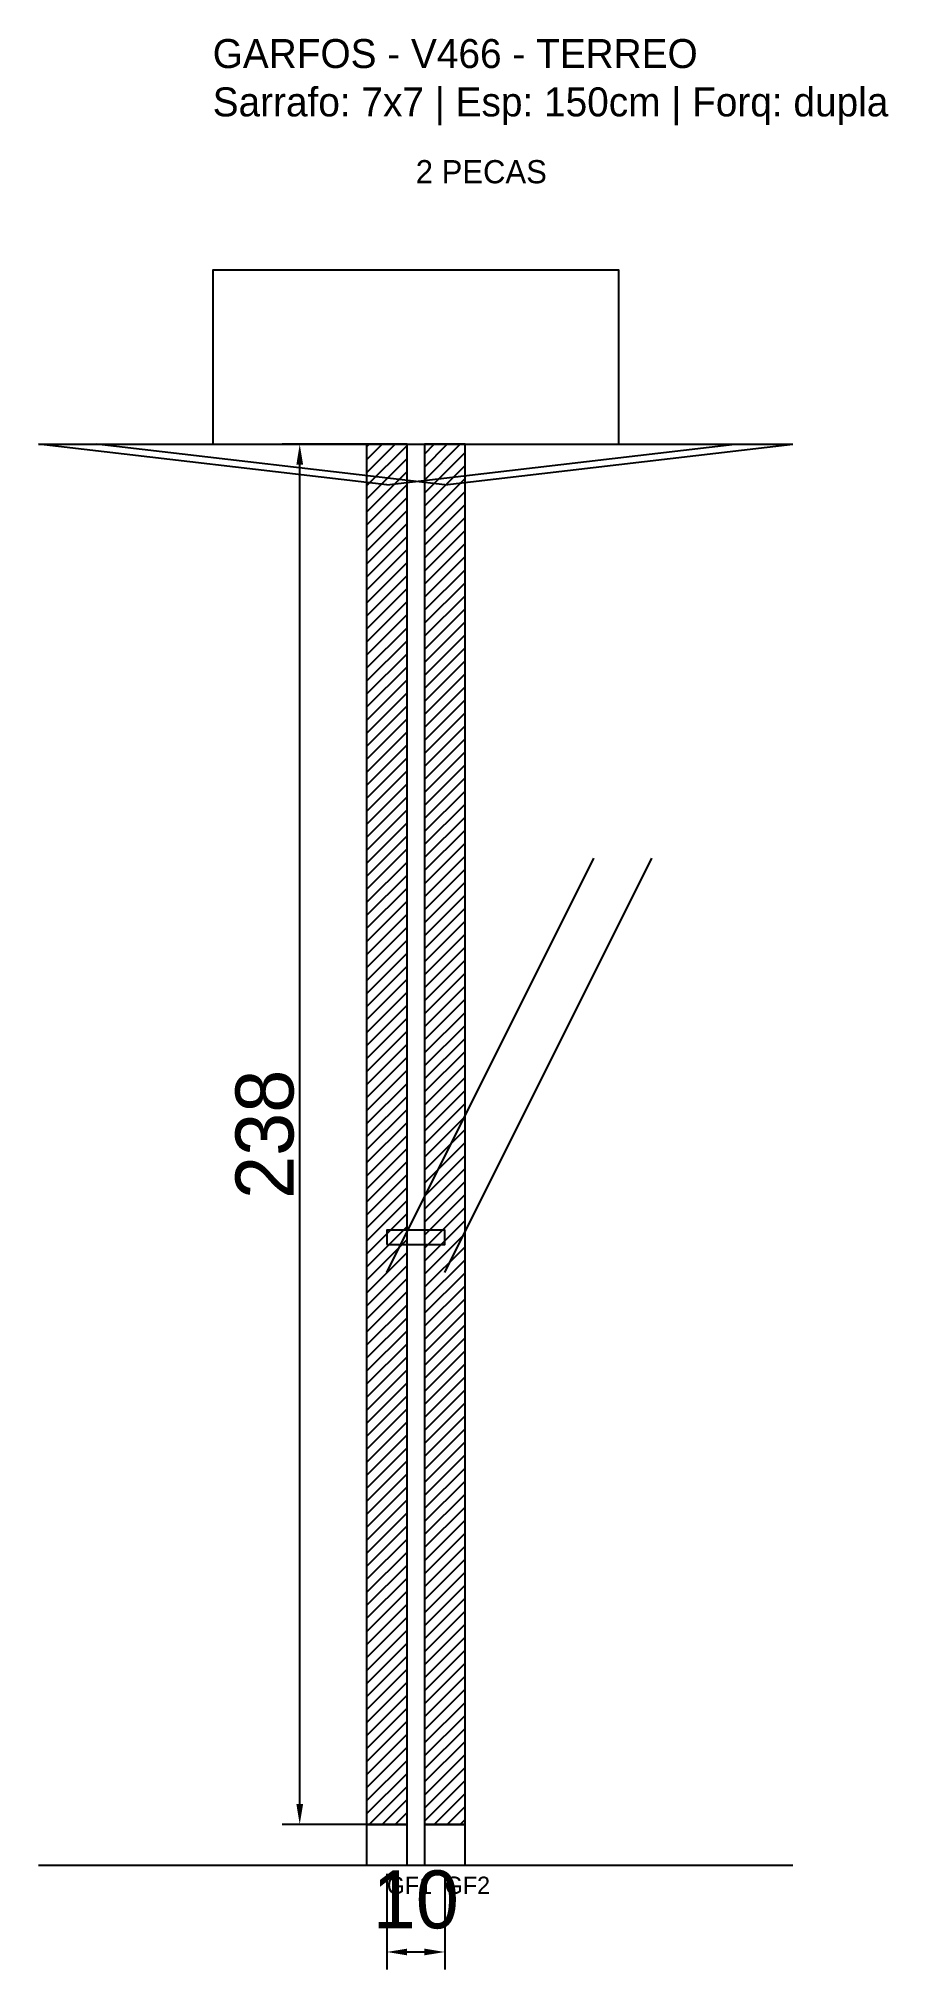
# Model space of a CAD drawing. Header units: metres. Extents: x -30 to 116, y -25 to 308.
import ezdxf

# ---------------------------------------------------------------- set-up
doc = ezdxf.new("R2010")
doc.units = ezdxf.units.M
for name, color, linetype in [('BARRA_ANCORAGEM', 1, 'Continuous'), ('COTA', 241, 'Continuous'), ('GARFOS OK', 3, 'Continuous'), ('NOME DA VIGA', 6, 'Continuous'), ('SARR_7x7', 40, 'Continuous'), ('TIRAS REESCORAMENTO', 252, 'Continuous'), ('VIGAS', 3, 'Continuous')]:
    doc.layers.add(name, color=color, linetype=linetype)
doc.dimstyles.new('EZ DXF', dxfattribs={"dimtxt": 10, "dimasz": 3.5, "dimexe": 3, "dimexo": 1.5, "dimgap": 1, "dimtad": 1, "dimdec": 1, "dimdsep": 46, "dimcen": 2.5, "dimazin": 3, "dimtfac": 1, "dimtmove": 0, "dimatfit": 3})

msp = doc.modelspace()

# ---------------------------------------------------------------- hatches: boundary and pattern name
at = {"layer": 'COTA'}
h = msp.add_hatch(dxfattribs=at)
h.set_pattern_fill('ANSI31', scale=0.5)
h.paths.add_polyline_path([(26.5, 0), (33.5, 0), (33.5, 238), (26.5, 238)])
h = msp.add_hatch(dxfattribs=at)
h.set_pattern_fill('ANSI31', scale=0.5)
h.paths.add_polyline_path([(36.5, 0), (43.5, 0), (43.5, 238), (36.5, 238)])

# ---------------------------------------------------------------- linework, layer by layer
at = {"layer": 'BARRA_ANCORAGEM'}
for p, q in [((30, 95.2), (65.7, 166.6)), ((40, 95.2), (75.7, 166.6))]:
    msp.add_line(p, q, dxfattribs=at)
at = {"layer": 'GARFOS OK'}
for p, q in [((30, 231), (-30, 238)), ((-30, 238), (90, 238)), ((40, 231), (-20, 238)), ((-20, 238), (100, 238)), ((30, 231), (90, 238)), ((40, 231), (100, 238))]:
    msp.add_line(p, q, dxfattribs=at)
at = {"layer": 'GARFOS OK', "linetype": 'CONTINUOUS'}
msp.add_line((-30, -7), (100, -7), dxfattribs=at)
at = {"layer": 'GARFOS OK'}
for points in [[(26.5, 0), (33.5, 0), (33.5, 238), (26.5, 238), (26.5, 0)], [(36.5, 0), (43.5, 0), (43.5, 238), (36.5, 238), (36.5, 0)]]:
    msp.add_lwpolyline(points, dxfattribs=at)
at = {"layer": 'SARR_7x7'}
for points in [[(26.5, -7), (33.5, -7), (33.5, 0), (26.5, 0), (26.5, -7)], [(36.5, -7), (43.5, -7), (43.5, 0), (36.5, 0), (36.5, -7)]]:
    msp.add_lwpolyline(points, dxfattribs=at)
at = {"layer": 'TIRAS REESCORAMENTO'}
msp.add_lwpolyline([(30, 100), (40, 100), (40, 102.5), (30, 102.5), (30, 100)], dxfattribs=at)
at = {"layer": 'VIGAS'}
msp.add_lwpolyline([(0, 238), (70, 238), (70, 268), (0, 268), (0, 238)], dxfattribs=at)

# ---------------------------------------------------------------- texts
at = {"layer": 'NOME DA VIGA'}
for s, height, p in [('2 PECAS', 4, (35, 283)), ('GF1', 3, (30, -12)), ('GF2', 3, (40, -12))]:
    msp.add_text(s, height=height, dxfattribs=at).set_placement(p)
at = {"layer": 'NOME DA VIGA', "insert": (0, 293), "char_height": 5, "attachment_point": 7}
msp.add_mtext('GARFOS - V466 - TERREO\\PSarrafo: 7x7 | Esp: 150cm | Forq: dupla', dxfattribs=at)

# ---------------------------------------------------------------- dimensions: what is measured, and where the dimension line sits
at = {"layer": 'COTA'}
msp.add_linear_dim(base=(15, 0), p1=(30, 0), p2=(30, 238), angle=90, dimstyle='EZ DXF', dxfattribs=at).render()
msp.add_linear_dim(base=(30, -22), p1=(30, -7), p2=(40, -7), dimstyle='EZ DXF', dxfattribs=at).render()

doc.saveas('drawing.dxf')
